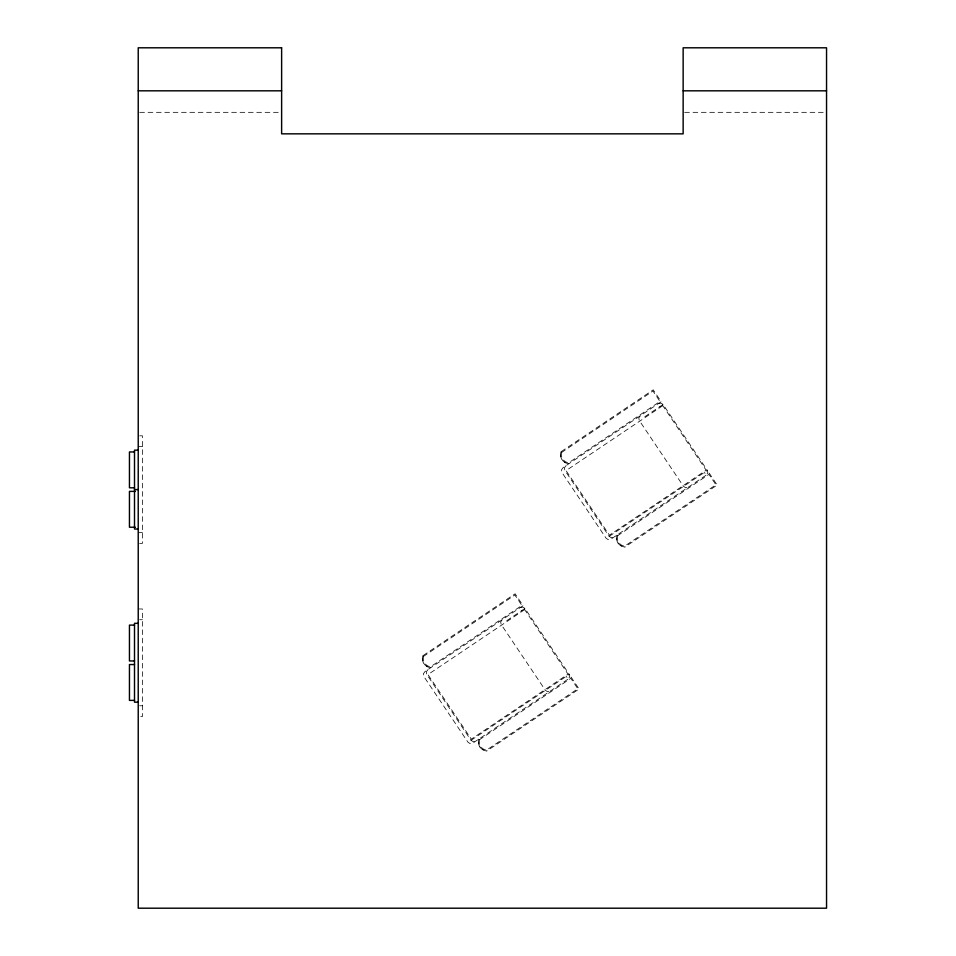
<?xml version="1.0" encoding="UTF-8"?>
<svg xmlns="http://www.w3.org/2000/svg" width="956" height="956" viewBox="0 0 956 956"><rect width="100%" height="100%" fill="white"/><g stroke="black" fill="none" stroke-linecap="round" stroke-linejoin="round"><path stroke-width="0.72" stroke-dasharray="4.78 3.58" d="M422.863 655.744C420.831 661.134 425.097 667.491 430.857 667.647A8.963 8.963 0 0 1 422.863 655.744L515.117 593.772L523.111 605.674L424.942 671.626L423.353 673.861L423.771 676.394L468.058 742.322L470.244 743.672L472.921 743.051L571.091 677.099L579.085 689.001L486.831 750.974C481.071 750.807 476.805 744.461 478.837 739.072A8.963 8.963 0 0 0 486.831 750.974M560.969 451.782C558.949 457.171 563.215 463.529 568.963 463.684A8.963 8.963 0 0 1 560.969 451.782L653.223 389.809L661.217 401.711L563.048 467.663L561.459 469.898L561.889 472.431L606.176 538.359L608.363 539.71L611.027 539.088L709.197 473.136L717.191 485.039L624.937 547.011C619.189 546.844 614.923 540.499 616.943 535.109A8.963 8.963 0 0 0 624.937 547.011M640.281 415.788L638.787 417.951L639.253 420.461L683.54 486.389L685.691 487.763L688.26 487.202M502.163 619.751L500.681 621.914L501.147 624.423L545.434 690.352L547.573 691.726L550.142 691.164M565.988 465.692L564.422 467.902L564.865 470.436L609.151 536.364L611.326 537.714L613.967 537.105M427.882 669.654L426.316 671.865L426.746 674.398L471.033 740.326L473.208 741.677L475.861 741.067M644.846 416.697L663.07 404.46L707.356 470.388L707.787 472.921L706.221 475.132L704.381 472.395M609.151 536.364L707.356 470.388M506.74 620.659L524.952 608.422L569.238 674.35L569.668 676.884L568.115 679.095L566.263 676.358M471.033 740.326L569.238 674.35M139.696 112.33L280.144 112.33M684.639 112.33L825.052 112.33M139.624 435.817L142.432 435.817L142.432 543.366L139.624 543.366M138.226 446.572L142.432 446.572M138.226 532.611L142.432 532.611M138.226 608.972L142.432 608.972L142.432 716.522L138.226 716.522M139.624 619.727L142.432 619.727M139.624 705.767L142.432 705.767M663.07 404.46L660.883 403.109L658.242 403.719L660.094 406.467M524.952 608.422L522.777 607.072L520.136 607.681L521.976 610.43M423.651 656.294C422.014 660.978 425.695 666.452 430.654 666.702L521.868 605.435L514.866 595.014L423.651 656.294M479.625 739.621C477.988 744.306 481.669 749.779 486.628 750.03L577.842 688.762L570.84 678.342L479.625 739.621M561.77 452.331C560.12 457.016 563.801 462.489 568.76 462.74L659.975 401.472L652.984 391.052L561.77 452.331M617.743 535.659C616.094 540.343 619.775 545.816 624.734 546.067L715.948 484.8L708.958 474.379L617.743 535.659M662.783 405.655L566.06 470.615L609.426 535.169L706.149 470.209L662.783 405.655M524.665 609.617L427.953 674.577L471.32 739.131L568.031 674.171L524.665 609.617"/><path stroke-width="1.43" d="M138.226 90.82L281.626 90.82M683.146 90.82L826.546 90.82M138.226 450.156L134.509 450.156L134.509 529.027L138.226 529.027M134.509 451.949L129.454 451.949L129.454 487.799L134.509 487.799M134.509 489.591L138.226 489.591M135.298 491.384L129.454 491.384L129.454 527.234L135.298 527.234M138.226 623.312L134.509 623.312L134.509 702.182L138.226 702.182M134.509 625.105L129.454 625.105L129.454 660.955L134.509 660.955M134.509 664.54L129.454 664.54L129.454 700.39L134.509 700.39M281.626 47.8L138.226 47.8L138.226 908.2L826.546 908.2L826.546 47.8L683.146 47.8L683.146 133.84L281.626 133.84L281.626 47.8"/></g></svg>
